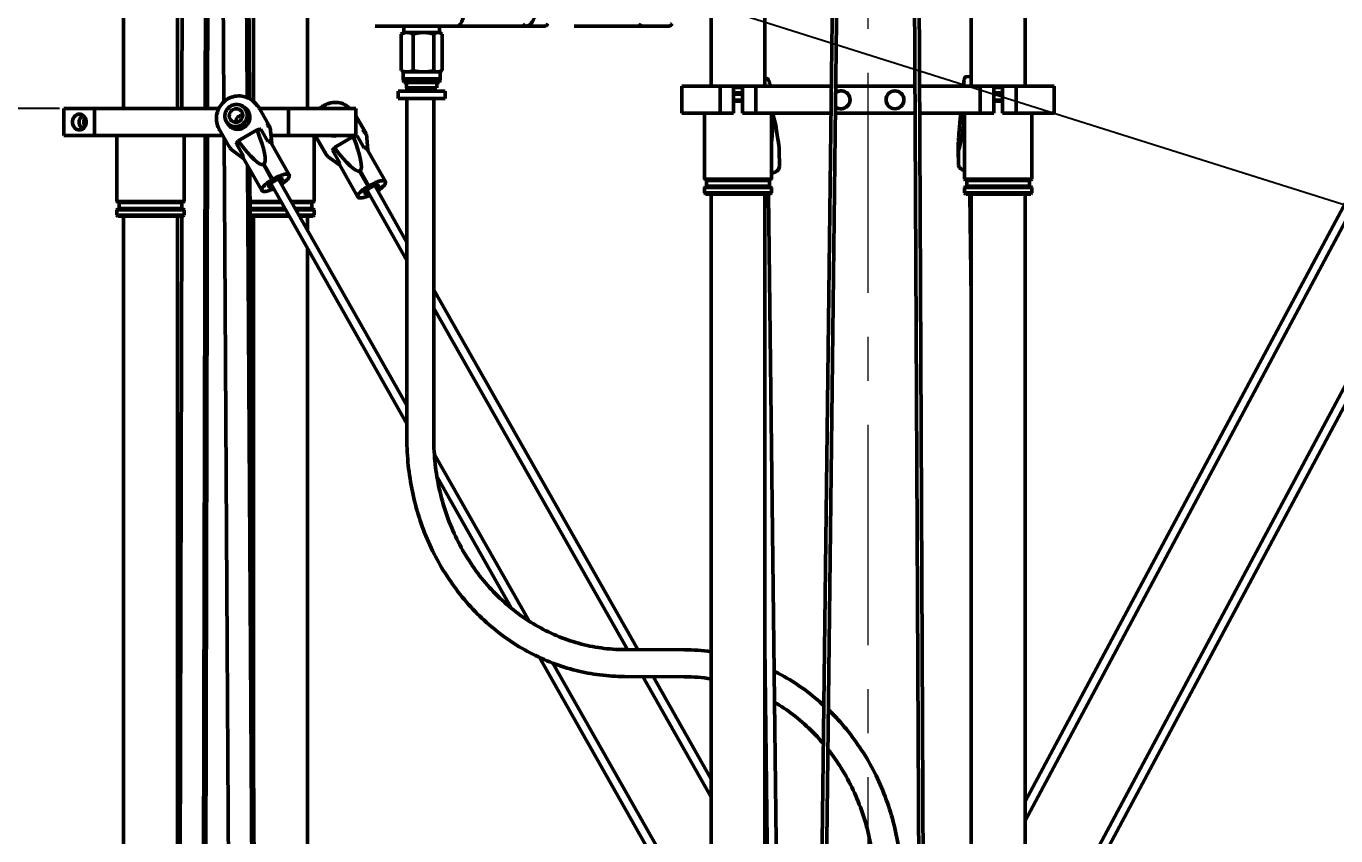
# Model space of a CAD drawing. Header units: inches. Extents: x -2049 to -860, y -317 to 524.
# Drawn here: x -1871.9 to -1677.3, y 283 to 403.3 of the extents above; entities that cross this region are included whole.
import ezdxf

# ---------------------------------------------------------------- set-up
doc = ezdxf.new("R2010")
doc.units = ezdxf.units.IN
doc.header["$LTSCALE"] = 2.574606
doc.header["$MEASUREMENT"] = 0
doc.header["$PDMODE"] = 3
doc.header["$PDSIZE"] = 0.3125
doc.linetypes.add('CENTERX2', pattern=[20.32, 12.7, -2.54, 2.54, -2.54])
doc.layers.get('0').update_dxf_attribs({"linetype": 'CONTINUOUS', "lineweight": 50})
doc.layers.get('Defpoints').update_dxf_attribs({"linetype": 'CONTINUOUS'})
for name, color, linetype, lineweight in [('dim', 7, 'CONTINUOUS', 9), ('from', 7, 'CONTINUOUS', 15), ('中心线', 7, 'CENTERX2', 15)]:
    doc.layers.add(name, color=color, linetype=linetype, lineweight=lineweight)
doc.styles.add('TEXTSTYLE_1', font='gdt', dxfattribs={"width": 0.8})
doc.dimstyles.new('ISO-25', dxfattribs={"dimtxt": 5, "dimasz": 5, "dimexe": 1.25, "dimexo": 0.625, "dimtad": 1, "dimdec": 0, "dimlfac": 1.5, "dimdsep": 46, "dimtxsty": 'TEXTSTYLE_1', "dimcen": 2.5, "dimclrd": 256, "dimclre": 256, "dimclrt": 256, "dimadec": 0, "dimazin": 0, "dimtfac": 1, "dimtdec": 0, "dimtmove": 0, "dimatfit": 3, "dimfxl": 1, "dimlwd": 25, "dimarcsym": 0})
doc.dimstyles.new('ISO-25$0', dxfattribs={"dimtxt": 5, "dimasz": 5, "dimexe": 1.25, "dimexo": 0.625, "dimtad": 1, "dimdec": 0, "dimlfac": 1.5, "dimdsep": 46, "dimtxsty": 'TEXTSTYLE_1', "dimcen": 2.5, "dimclrd": 256, "dimclre": 256, "dimclrt": 256, "dimadec": 0, "dimazin": 0, "dimtfac": 1, "dimtdec": 0, "dimtmove": 0, "dimatfit": 3, "dimfxl": 1, "dimlwd": 25, "dimarcsym": 0})

# ---------------------------------------------------------------- blocks, each defined once
blk = doc.blocks.new('*D12')
at = {"layer": 'Defpoints', "color": 0, "transparency": 16777216}
for p in [(-1935.1, 391.06), (-1866.35, 391.06), (-1861.14, 52.37)]:
    blk.add_point(p, dxfattribs=at)
at = {"layer": 'dim', "lineweight": -2, "transparency": 16777216}
for p, q in [((-1866.98, 391.06), (-1936.35, 391.06)), ((-1861.76, 52.37), (-1936.35, 52.37))]:
    blk.add_line(p, q, dxfattribs=at)
at = {"layer": 'dim', "lineweight": 25, "transparency": 16777216}
blk.add_line((-1935.1, 57.37), (-1935.1, 386.06), dxfattribs=at)
at = {"layer": 'dim', "transparency": 16777216}
for points in [[(-1935.94, 386.06), (-1934.27, 386.06), (-1935.1, 391.06)], [(-1935.94, 57.37), (-1934.27, 57.37), (-1935.1, 52.37)]]:
    blk.add_solid(points, dxfattribs=at)
at = {"layer": 'dim', "transparency": 16777216, "insert": (-1938.23, 215.99), "char_height": 5, "attachment_point": 5, "rotation": 90, "style": 'TEXTSTYLE_1'}
blk.add_mtext('505', dxfattribs=at)
blk = doc.blocks.new('*D13')
at = {"layer": 'Defpoints', "color": 0, "transparency": 16777216}
for p in [(-1952.08, 431.32), (-1819.68, 431.32), (-1861.14, 52.37)]:
    blk.add_point(p, dxfattribs=at)
at = {"layer": 'dim', "lineweight": -2, "transparency": 16777216}
for p, q in [((-1820.31, 431.32), (-1953.33, 431.32)), ((-1861.76, 52.37), (-1953.33, 52.37))]:
    blk.add_line(p, q, dxfattribs=at)
at = {"layer": 'dim', "lineweight": 25, "transparency": 16777216}
blk.add_line((-1952.08, 57.37), (-1952.08, 426.32), dxfattribs=at)
at = {"layer": 'dim', "transparency": 16777216}
for points in [[(-1952.91, 426.32), (-1951.25, 426.32), (-1952.08, 431.32)], [(-1952.91, 57.37), (-1951.25, 57.37), (-1952.08, 52.37)]]:
    blk.add_solid(points, dxfattribs=at)
at = {"layer": 'dim', "transparency": 16777216, "insert": (-1955.2, 239.9), "char_height": 5, "attachment_point": 5, "rotation": 90, "style": 'TEXTSTYLE_1'}
blk.add_mtext('568', dxfattribs=at)
blk = doc.blocks.new('*D14')
at = {"layer": 'Defpoints', "color": 0, "transparency": 16777216}
for p in [(-1963.76, 471.16), (-1863.48, 471.16), (-1861.14, 52.37)]:
    blk.add_point(p, dxfattribs=at)
at = {"layer": 'dim', "lineweight": -2, "transparency": 16777216}
for p, q in [((-1864.1, 471.16), (-1965.01, 471.16)), ((-1861.76, 52.37), (-1965.01, 52.37))]:
    blk.add_line(p, q, dxfattribs=at)
at = {"layer": 'dim', "lineweight": 25, "transparency": 16777216}
blk.add_line((-1963.76, 57.37), (-1963.76, 466.16), dxfattribs=at)
at = {"layer": 'dim', "transparency": 16777216}
for points in [[(-1964.59, 466.16), (-1962.92, 466.16), (-1963.76, 471.16)], [(-1964.59, 57.37), (-1962.92, 57.37), (-1963.76, 52.37)]]:
    blk.add_solid(points, dxfattribs=at)
at = {"layer": 'dim', "transparency": 16777216, "insert": (-1966.88, 258.64), "char_height": 5, "attachment_point": 5, "rotation": 90, "style": 'TEXTSTYLE_1'}
blk.add_mtext('628', dxfattribs=at)
blk = doc.blocks.new('*D15')
at = {"layer": 'Defpoints', "color": 0, "transparency": 16777216}
for p in [(-1976.25, 472.97), (-1812.48, 472.97), (-1861.14, 52.37)]:
    blk.add_point(p, dxfattribs=at)
at = {"layer": 'dim', "lineweight": -2, "transparency": 16777216}
for p, q in [((-1813.11, 472.97), (-1977.5, 472.97)), ((-1861.76, 52.37), (-1977.5, 52.37))]:
    blk.add_line(p, q, dxfattribs=at)
at = {"layer": 'dim', "lineweight": 25, "transparency": 16777216}
blk.add_line((-1976.25, 57.37), (-1976.25, 467.97), dxfattribs=at)
at = {"layer": 'dim', "transparency": 16777216}
for points in [[(-1977.08, 467.97), (-1975.41, 467.97), (-1976.25, 472.97)], [(-1977.08, 57.37), (-1975.41, 57.37), (-1976.25, 52.37)]]:
    blk.add_solid(points, dxfattribs=at)
at = {"layer": 'dim', "transparency": 16777216, "insert": (-1979.37, 260.65), "char_height": 5, "attachment_point": 5, "rotation": 90, "style": 'TEXTSTYLE_1'}
blk.add_mtext('630', dxfattribs=at)

msp = doc.modelspace()

# ---------------------------------------------------------------- linework, layer by layer
at = {"color": 7, "linetype": 'Continuous'}
for p, q in [((-1770.15, 469.82), (-1770.15, 394.37)), ((-1762.15, 469.82), (-1762.15, 394.37)), ((-1731.48, 469.82), (-1731.48, 394.37)), ((-1723.48, 469.82), (-1723.48, 394.37)), ((-1857.47, 464.56), (-1857.47, 391.06)), ((-1849.47, 463.96), (-1849.47, 391.06)), ((-1848.79, 391.06), (-1848.63, 461.18)), ((-1751.48, 461.23), (-1755.43, 131.17)), ((-1754.76, 131.17), (-1750.82, 461.22)), ((-1740.15, 461.18), (-1738.6, 131.17)), ((-1737.94, 131.17), (-1739.48, 461.18)), ((-1845.18, 454.49), (-1845.33, 391.06)), ((-1845, 391.06), (-1844.85, 454.49)), ((-1842.55, 392.04), (-1842.92, 454.49)), ((-1839.46, 454.49), (-1839.09, 392.68)), ((-1838.75, 392.52), (-1839.13, 454.49)), ((-1838.14, 450.22), (-1838.14, 392.07)), ((-1830.14, 447.89), (-1830.14, 391.06)), ((-1819.94, 403.3), (-1794.89, 403.3)), ((-1815.83, 403.3), (-1815.83, 402.37)), ((-1810.5, 403.3), (-1810.5, 402.37)), ((-1790.49, 403.3), (-1776.42, 403.3)), ((-1816.23, 402.13), (-1816.09, 402.22)), ((-1816.23, 402.13), (-1816.23, 396.74)), ((-1815.83, 402.37), (-1816.09, 402.22)), ((-1810.5, 402.37), (-1815.83, 402.37)), ((-1814.42, 402.13), (-1814.42, 396.74)), ((-1811.36, 396.74), (-1811.36, 402.13)), ((-1810.5, 402.37), (-1810.24, 402.22)), ((-1810.1, 402.13), (-1810.24, 402.22)), ((-1810.1, 396.74), (-1810.1, 402.13)), ((-1816.09, 396.65), (-1816.23, 396.74)), ((-1815.83, 396.5), (-1816.09, 396.65)), ((-1815.9, 396.5), (-1815.9, 395.47)), ((-1815.9, 396.5), (-1810.43, 396.5)), ((-1815.8, 394.93), (-1815.9, 395.47)), ((-1810.43, 395.47), (-1815.9, 395.47)), ((-1810.53, 394.93), (-1810.43, 395.47)), ((-1810.5, 396.5), (-1810.24, 396.65)), ((-1810.43, 396.5), (-1810.43, 395.47)), ((-1810.24, 396.65), (-1810.1, 396.74)), ((-1762.15, 395.53), (-1761.92, 395.54)), ((-1732.23, 395.78), (-1731.48, 395.84)), ((-1816.65, 393.64), (-1816.65, 392.57)), ((-1816.65, 393.64), (-1809.67, 393.64)), ((-1810.53, 394.93), (-1815.8, 394.93)), ((-1815.43, 394.93), (-1815.43, 394.13)), ((-1810.9, 394.13), (-1815.43, 394.13)), ((-1815.36, 393.64), (-1815.36, 394.13)), ((-1811.33, 394.13), (-1811.33, 393.64)), ((-1810.9, 394.93), (-1810.9, 394.13)), ((-1809.67, 393.64), (-1809.67, 392.57)), ((-1774.48, 390.37), (-1774.48, 394.37)), ((-1774.48, 394.37), (-1752.28, 394.37)), ((-1768.82, 394.37), (-1768.82, 390.37)), ((-1766.82, 394.37), (-1766.82, 390.37)), ((-1766.82, 394.2), (-1765.48, 394.2)), ((-1765.48, 393.39), (-1766.82, 393.39)), ((-1765.48, 393.3), (-1766.82, 393.3)), ((-1766.82, 393.22), (-1765.48, 393.22)), ((-1765.48, 394.37), (-1765.48, 390.37)), ((-1763.48, 394.37), (-1763.48, 390.37)), ((-1751.61, 394.37), (-1739.84, 394.37)), ((-1739.17, 394.37), (-1719.15, 394.37)), ((-1730.15, 394.37), (-1730.15, 390.37)), ((-1728.15, 394.37), (-1728.15, 390.37)), ((-1728.15, 394.2), (-1726.82, 394.2)), ((-1726.82, 393.39), (-1728.15, 393.39)), ((-1726.82, 393.3), (-1728.15, 393.3)), ((-1728.15, 393.22), (-1726.82, 393.22)), ((-1726.82, 394.37), (-1726.82, 390.37)), ((-1724.82, 394.37), (-1724.82, 390.37)), ((-1719.15, 390.37), (-1719.15, 394.37)), ((-1838.08, 392.03), (-1837.75, 391.7)), ((-1809.67, 392.57), (-1816.65, 392.57)), ((-1815.36, 342.02), (-1815.36, 392.57)), ((-1811.36, 342.02), (-1811.36, 392.57)), ((-1765.48, 392.32), (-1766.82, 392.32)), ((-1766.82, 392.24), (-1765.48, 392.24)), ((-1766.82, 392.15), (-1765.48, 392.15)), ((-1726.82, 392.32), (-1728.15, 392.32)), ((-1728.15, 392.24), (-1726.82, 392.24)), ((-1728.15, 392.15), (-1726.82, 392.15)), ((-1866.35, 391.06), (-1866.35, 387.06)), ((-1866.35, 391.06), (-1861.81, 391.06)), ((-1861.81, 387.06), (-1861.81, 391.06)), ((-1861.81, 391.06), (-1843.31, 391.06)), ((-1841.48, 389.31), (-1841.58, 389.42)), ((-1840.01, 390.76), (-1839.92, 390.65)), ((-1837.27, 391.06), (-1835.67, 388.24)), ((-1837.27, 391.06), (-1822.93, 391.06)), ((-1832.93, 391.06), (-1832.93, 387.06)), ((-1822.93, 391.06), (-1822.93, 387.06)), ((-1822.93, 390), (-1821.38, 387.27)), ((-1774.48, 390.37), (-1766.82, 390.37)), ((-1771.15, 380.57), (-1771.15, 390.37)), ((-1765.48, 390.37), (-1752.33, 390.37)), ((-1761.15, 380.57), (-1761.15, 390.37)), ((-1761.04, 390.37), (-1761.01, 387.8)), ((-1760.96, 390.26), (-1760.53, 388.6)), ((-1739.82, 390.37), (-1751.66, 390.37)), ((-1739.15, 390.37), (-1728.15, 390.37)), ((-1732.6, 388.69), (-1733.04, 390.36)), ((-1732.48, 380.57), (-1732.48, 390.37)), ((-1726.82, 390.37), (-1719.15, 390.37)), ((-1722.48, 380.57), (-1722.48, 390.37)), ((-1841.67, 385.21), (-1843.27, 388.03)), ((-1837.63, 387.9), (-1840.41, 386.25)), ((-1836.01, 386.17), (-1837.06, 388.01)), ((-1835.67, 388.24), (-1836.01, 388.58)), ((-1835.67, 388.23), (-1835.67, 388.24)), ((-1835.67, 388.24), (-1835.67, 388.24)), ((-1835.67, 388.23), (-1835.45, 385.9)), ((-1821.39, 387.27), (-1821.72, 387.61)), ((-1761.01, 387.79), (-1761.12, 386.38)), ((-1761.01, 387.8), (-1761.01, 387.79)), ((-1866.35, 387.06), (-1861.81, 387.06)), ((-1861.81, 387.06), (-1842.72, 387.06)), ((-1858.47, 377.26), (-1858.47, 387.06)), ((-1848.47, 377.26), (-1848.47, 387.06)), ((-1845.34, 387.06), (-1845.94, 131.17)), ((-1845.6, 131.17), (-1845.01, 387.06)), ((-1840.99, 131.17), (-1842.52, 386.71)), ((-1840.69, 385.85), (-1839.65, 384.01)), ((-1835.78, 386.25), (-1835.45, 385.91)), ((-1835.62, 386.08), (-1835.59, 386.04)), ((-1832.84, 381.2), (-1835.59, 386.04)), ((-1835.56, 387.06), (-1822.93, 387.06)), ((-1835.45, 385.9), (-1835.45, 385.91)), ((-1829.14, 377.26), (-1829.14, 387.06)), ((-1827.38, 384.24), (-1828.98, 387.06)), ((-1823.34, 386.93), (-1826.12, 385.28)), ((-1821.73, 385.2), (-1822.77, 387.04)), ((-1821.38, 387.27), (-1821.39, 387.27)), ((-1821.38, 387.26), (-1821.38, 387.27)), ((-1821.38, 387.26), (-1821.16, 384.93)), ((-1841.66, 385.2), (-1841.67, 385.21)), ((-1841.33, 384.87), (-1841.66, 385.2)), ((-1841.33, 384.87), (-1841.33, 384.87)), ((-1839.6, 383.62), (-1841.33, 384.87)), ((-1839.67, 383.72), (-1839.8, 383.86)), ((-1836.92, 378.88), (-1839.67, 383.73)), ((-1827.38, 384.23), (-1827.38, 384.24)), ((-1827.04, 383.9), (-1827.38, 384.23)), ((-1827.04, 383.9), (-1827.04, 383.9)), ((-1825.32, 382.65), (-1827.04, 383.9)), ((-1826.4, 384.88), (-1825.36, 383.04)), ((-1821.5, 385.28), (-1821.16, 384.94)), ((-1821.33, 385.11), (-1821.3, 385.07)), ((-1818.55, 380.23), (-1821.3, 385.07)), ((-1821.16, 384.93), (-1821.16, 384.94)), ((-1759.99, 382.47), (-1760.02, 384.93)), ((-1733.4, 382.78), (-1733.43, 385.23)), ((-1733.39, 382.65), (-1733.42, 384.97)), ((-1733.4, 384.91), (-1733.42, 384.97)), ((-1733.4, 384.91), (-1733.37, 382.6)), ((-1839.03, 382.6), (-1837.53, 131.17)), ((-1837.19, 131.17), (-1838.69, 382.01)), ((-1836.6, 382.82), (-1836.69, 382.76)), ((-1835.41, 380.5), (-1836.69, 382.76)), ((-1836.6, 382.82), (-1835.31, 380.56)), ((-1825.38, 382.75), (-1825.51, 382.89)), ((-1822.63, 377.91), (-1825.38, 382.76)), ((-1822.31, 381.85), (-1822.4, 381.79)), ((-1821.12, 379.53), (-1822.4, 381.79)), ((-1822.31, 381.85), (-1821.03, 379.59)), ((-1733.39, 382.65), (-1733.4, 382.78)), ((-1733.39, 382.65), (-1733.37, 382.6)), ((-1719.63, 268.21), (-1658.7, 382.09)), ((-1815.36, 344.25), (-1835.59, 379.94)), ((-1835.41, 380.5), (-1835.31, 380.56)), ((-1815.36, 346.96), (-1834.43, 380.59)), ((-1821.12, 379.53), (-1821.03, 379.59)), ((-1815.36, 371.19), (-1820.14, 379.62)), ((-1771.06, 380.49), (-1771.15, 380.57)), ((-1761.15, 380.57), (-1771.15, 380.57)), ((-1761.23, 380.49), (-1771.06, 380.49)), ((-1770.81, 380.4), (-1770.89, 380.49)), ((-1770.81, 379.52), (-1770.81, 380.4)), ((-1770.81, 380.4), (-1761.49, 380.4)), ((-1761.49, 380.4), (-1761.4, 380.49)), ((-1761.49, 379.52), (-1761.49, 380.4)), ((-1761.23, 380.49), (-1761.15, 380.57)), ((-1732.4, 380.49), (-1732.48, 380.57)), ((-1722.48, 380.57), (-1732.48, 380.57)), ((-1722.57, 380.49), (-1732.4, 380.49)), ((-1732.14, 380.4), (-1732.23, 380.49)), ((-1732.14, 379.52), (-1732.14, 380.4)), ((-1732.14, 380.4), (-1722.82, 380.4)), ((-1723.48, 288.1), (-1673.55, 381.44)), ((-1723.48, 285.27), (-1672.37, 380.81)), ((-1722.82, 380.4), (-1722.74, 380.49)), ((-1722.82, 379.52), (-1722.82, 380.4)), ((-1722.57, 380.49), (-1722.48, 380.57)), ((-1718.44, 267.6), (-1657.53, 381.46)), ((-1815.36, 368.48), (-1821.3, 378.97)), ((-1771.06, 379.43), (-1771.15, 379.35)), ((-1771.15, 378.54), (-1771.15, 379.35)), ((-1771.15, 379.35), (-1761.15, 379.35)), ((-1770.98, 378.37), (-1771.15, 378.54)), ((-1761.15, 378.54), (-1771.15, 378.54)), ((-1771.06, 379.43), (-1761.23, 379.43)), ((-1761.32, 378.37), (-1770.98, 378.37)), ((-1770.81, 379.52), (-1770.89, 379.43)), ((-1761.49, 379.52), (-1770.81, 379.52)), ((-1770.15, 378.37), (-1770.15, 131.17)), ((-1762.15, 378.37), (-1762.15, 131.17)), ((-1760.27, 266.49), (-1761.62, 378.37)), ((-1761.49, 379.52), (-1761.4, 379.43)), ((-1761.32, 378.37), (-1761.15, 378.54)), ((-1761.23, 379.43), (-1761.15, 379.35)), ((-1761.15, 378.54), (-1761.15, 379.35)), ((-1732.4, 379.43), (-1732.48, 379.35)), ((-1732.48, 378.54), (-1732.48, 379.35)), ((-1732.48, 379.35), (-1722.48, 379.35)), ((-1732.31, 378.37), (-1732.48, 378.54)), ((-1722.48, 378.54), (-1732.48, 378.54)), ((-1732.4, 379.43), (-1722.57, 379.43)), ((-1722.65, 378.37), (-1732.31, 378.37)), ((-1732.14, 379.52), (-1732.23, 379.43)), ((-1722.82, 379.52), (-1732.14, 379.52)), ((-1731.48, 362.73), (-1731.67, 378.37)), ((-1731.48, 378.37), (-1731.48, 131.17)), ((-1723.48, 378.37), (-1723.48, 131.17)), ((-1722.82, 379.52), (-1722.74, 379.43)), ((-1722.65, 378.37), (-1722.48, 378.54)), ((-1722.57, 379.43), (-1722.48, 379.35)), ((-1722.48, 378.54), (-1722.48, 379.35)), ((-1858.39, 377.18), (-1858.47, 377.26)), ((-1848.47, 377.26), (-1858.47, 377.26)), ((-1858.39, 376.12), (-1858.47, 376.04)), ((-1858.47, 375.23), (-1858.47, 376.04)), ((-1858.47, 376.04), (-1848.47, 376.04)), ((-1848.56, 377.18), (-1858.39, 377.18)), ((-1858.39, 376.12), (-1848.56, 376.12)), ((-1858.14, 377.09), (-1858.22, 377.18)), ((-1858.14, 376.21), (-1858.22, 376.12)), ((-1858.14, 376.21), (-1858.14, 377.09)), ((-1858.14, 377.09), (-1848.81, 377.09)), ((-1848.81, 376.21), (-1858.14, 376.21)), ((-1848.81, 377.09), (-1848.73, 377.18)), ((-1848.81, 376.21), (-1848.81, 377.09)), ((-1848.81, 376.21), (-1848.73, 376.12)), ((-1848.56, 377.18), (-1848.47, 377.26)), ((-1848.56, 376.12), (-1848.47, 376.04)), ((-1848.47, 375.23), (-1848.47, 376.04)), ((-1834.07, 377.26), (-1838.66, 377.26)), ((-1834.03, 377.18), (-1838.66, 377.18)), ((-1838.66, 377.09), (-1833.98, 377.09)), ((-1833.47, 376.21), (-1838.66, 376.21)), ((-1838.66, 376.12), (-1833.43, 376.12)), ((-1838.66, 376.04), (-1833.38, 376.04)), ((-1829.14, 377.26), (-1832.54, 377.26)), ((-1829.23, 377.18), (-1832.49, 377.18)), ((-1832.44, 377.09), (-1829.48, 377.09)), ((-1829.48, 376.21), (-1831.94, 376.21)), ((-1831.89, 376.12), (-1829.23, 376.12)), ((-1831.84, 376.04), (-1829.14, 376.04)), ((-1829.48, 377.09), (-1829.4, 377.18)), ((-1829.48, 376.21), (-1829.48, 377.09)), ((-1829.48, 376.21), (-1829.4, 376.12)), ((-1829.23, 377.18), (-1829.14, 377.26)), ((-1829.23, 376.12), (-1829.14, 376.04)), ((-1829.14, 375.23), (-1829.14, 376.04)), ((-1858.3, 375.06), (-1858.47, 375.23)), ((-1848.47, 375.23), (-1858.47, 375.23)), ((-1848.64, 375.06), (-1858.3, 375.06)), ((-1857.47, 375.06), (-1857.47, 131.17)), ((-1849.47, 375.06), (-1849.47, 131.17)), ((-1849.4, 131.17), (-1848.83, 375.06)), ((-1848.64, 375.06), (-1848.47, 375.23)), ((-1832.92, 375.23), (-1838.65, 375.23)), ((-1832.83, 375.06), (-1838.65, 375.06)), ((-1838.14, 375.06), (-1838.14, 289.9)), ((-1829.14, 375.23), (-1831.39, 375.23)), ((-1829.31, 375.06), (-1831.29, 375.06)), ((-1830.14, 375.06), (-1830.14, 373.03)), ((-1829.31, 375.06), (-1829.14, 375.23)), ((-1830.14, 370.33), (-1830.14, 131.17)), ((-1781.05, 310.68), (-1811.36, 364.13)), ((-1782.59, 310.69), (-1811.36, 361.43)), ((-1797.24, 315.01), (-1811.23, 339.68)), ((-1799.84, 316.89), (-1810.82, 336.25)), ((-1771.89, 267.59), (-1795.71, 309.6)), ((-1774.12, 310.66), (-1783.03, 310.69)), ((-1783.03, 310.69), (-1783.03, 310.69)), ((-1761.61, 266.47), (-1762.15, 311.36)), ((-1770.73, 268.25), (-1793.65, 308.68)), ((-1774.14, 306.66), (-1783.04, 306.69)), ((-1770.15, 288.75), (-1780.31, 306.68)), ((-1770.15, 291.45), (-1778.78, 306.67)), ((-1774.14, 306.66), (-1774.14, 306.66))]:
    msp.add_line(p, q, dxfattribs=at)
msp.add_circle((-1742.82, 392.37), 1.33, dxfattribs=at)
for centre, radius, start, end in [((-1750.82, 392.37), 1.33, 230.9061, 127.5472), ((-1840.31, 389.81), 1.62, 53.623, 60.6364), ((-1839.92, 389.56), 3.04, 38.445, 44.5677), ((-1839.92, 389.56), 3.05, 31.6516, 38.4423), ((-1840.3, 389.83), 1.6, 53.0092, 53.6066), ((-1840.32, 389.81), 1.63, 45.1626, 52.9861), ((-1840.33, 389.79), 1.65, 44.5272, 45.1805), ((-1840.29, 389.86), 1.57, 43.9023, 44.5687), ((-1839.93, 389.55), 3.06, 29.5524, 31.655), ((-1762.01, 387.66), 2.8, 67.9881, 69.7004), ((-1732, 388.92), 1.77, 124.7858, 125.7023), ((-1840.64, 389.52), 3.02, 207.9287, 209.5509), ((-1840.55, 389.59), 1.61, 206.6604, 209.5472), ((-1840.52, 389.6), 1.64, 209.6149, 223.9103), ((-1840.51, 389.61), 1.65, 223.8819, 224.5272), ((-1840.58, 389.57), 1.58, 224.5692, 225.2364), ((-1839.46, 389.06), 1.34, 180.0002, 181.2646), ((-1839.46, 389.06), 1.34, 181.2644, 181.7031), ((-1731.54, 391.33), 2.84, 248.032, 250.5633), ((-1774.23, 280.83), 29.83, 82.129, 89.7924), ((-1774.23, 280.82), 25.84, 80.898, 89.7894), ((-1774.72, 279.41), 27.34, 62.3435, 62.5638)]:
    msp.add_arc(centre, radius, start, end, dxfattribs=at)
for centre, major_axis, ratio, start_param, end_param in [((-1845.18, 398.2), (-8.53, 15.42), 0.132652, -3.113635, -2.372841), ((-1762.56, 401.07), (-2.54, 16.17), 0.007542, -3.089466, -2.45349), ((-1845.18, 398.2), (-8.53, 15.42), 0.132652, -3.901805, -3.161011), ((-1830.89, 397.23), (-8.53, 15.42), 0.132652, -3.113635, -2.372841), ((-1830.89, 397.23), (-8.53, 15.42), 0.132652, -3.901805, -3.161011)]:
    msp.add_ellipse(centre, major_axis=major_axis, ratio=ratio, start_param=start_param, end_param=end_param, dxfattribs=at)
for points, start_tangent, end_tangent in [([(-1807.94, 403.3), (-1807.63, 403.4), (-1807.35, 403.68), (-1807.13, 404.13), (-1806.98, 404.68), (-1806.94, 405.3)], (1, 0), (0, 1)), ([(-1796.04, 406.64), (-1796.06, 406.06), (-1796.14, 405.49), (-1796.26, 404.97), (-1796.43, 404.49), (-1796.63, 404.08), (-1796.87, 403.75), (-1797.13, 403.5), (-1797.41, 403.35), (-1797.7, 403.3)], (0, -1), (-1, 0)), ([(-1820.09, 403.33), (-1819.94, 403.3)], (0.955649, -0.294507), (1, 0)), ([(-1797.77, 403.67), (-1798.04, 403.4), (-1798.35, 403.3)], (-0.573713, -0.819057), (-1, 0)), ([(-1794.42, 403.69), (-1794.56, 403.48), (-1794.72, 403.35), (-1794.89, 403.3)], (-0.447214, -0.894427), (-1, 0)), ([(-1781.04, 403.3), (-1780.87, 403.35), (-1780.7, 403.48), (-1780.57, 403.69)], (1, 0), (0.447214, 0.894427)), ([(-1775.95, 403.69), (-1776.09, 403.48), (-1776.25, 403.35), (-1776.42, 403.3)], (-0.447214, -0.894427), (-1, 0)), ([(-1815.32, 402.37), (-1815.54, 402.35), (-1815.77, 402.31), (-1816, 402.23), (-1816.23, 402.13)], (-1, 0), (-0.897301, -0.441419)), ([(-1814.42, 402.13), (-1814.65, 402.23), (-1814.88, 402.31), (-1815.1, 402.35), (-1815.32, 402.37)], (-0.897301, 0.441419), (-1, 0)), ([(-1812.89, 402.37), (-1813.26, 402.35), (-1813.64, 402.31), (-1814.03, 402.23), (-1814.42, 402.13)], (-1, 0), (-0.96037, -0.278727)), ([(-1811.36, 402.13), (-1811.75, 402.23), (-1812.13, 402.31), (-1812.52, 402.35), (-1812.89, 402.37)], (-0.96037, 0.278727), (-1, 0)), ([(-1810.73, 402.37), (-1810.88, 402.35), (-1811.04, 402.31), (-1811.2, 402.23), (-1811.36, 402.13)], (-1, 0), (-0.816223, -0.577736)), ([(-1810.58, 402.35), (-1810.73, 402.37)], (-0.981201, 0.192988), (-1, 0)), ([(-1810.42, 402.31), (-1810.58, 402.35)], (-0.932677, 0.360713), (-0.981201, 0.192988)), ([(-1810.24, 402.22), (-1810.26, 402.23), (-1810.42, 402.31)], (-0.865782, 0.500422), (-0.932677, 0.360713)), ([(-1816.23, 396.74), (-1816, 396.64), (-1815.77, 396.56)], (0.897301, -0.441419), (0.965711, -0.259621)), ([(-1815.77, 396.56), (-1815.54, 396.52), (-1815.32, 396.5)], (0.965711, -0.259621), (1, 0)), ([(-1815.32, 396.5), (-1815.1, 396.52), (-1814.88, 396.56), (-1814.65, 396.64), (-1814.42, 396.74)], (1, 0), (0.897301, 0.441419)), ([(-1814.42, 396.74), (-1814.03, 396.64), (-1813.64, 396.56), (-1813.26, 396.52), (-1812.89, 396.5)], (0.96037, -0.278727), (1, 0)), ([(-1812.89, 396.5), (-1812.52, 396.52), (-1812.13, 396.56), (-1811.75, 396.64), (-1811.36, 396.74)], (1, 0), (0.96037, 0.278727)), ([(-1811.36, 396.74), (-1811.2, 396.64), (-1811.04, 396.56), (-1810.88, 396.52), (-1810.73, 396.5)], (0.816223, -0.577736), (1, 0)), ([(-1810.73, 396.5), (-1810.58, 396.52)], (1, 0), (0.981201, 0.192988)), ([(-1810.58, 396.52), (-1810.42, 396.56)], (0.981201, 0.192988), (0.932677, 0.360713)), ([(-1810.42, 396.56), (-1810.26, 396.64), (-1810.24, 396.65)], (0.932677, 0.360713), (0.865782, 0.500422)), ([(-1761.92, 395.54), (-1761.73, 395.48), (-1761.64, 395.36), (-1761.56, 395.19), (-1761.54, 395.12)], (0.996923, 0.078392), (0.301356, -0.953512)), ([(-1761.54, 395.12), (-1761.49, 394.94), (-1761.41, 394.58), (-1761.37, 394.37)], (0.301356, -0.953512), (0.175, -0.984568)), ([(-1732.59, 394.37), (-1732.59, 394.57), (-1732.57, 394.95), (-1732.55, 395.24), (-1732.51, 395.44), (-1732.47, 395.59), (-1732.39, 395.71), (-1732.23, 395.78)], (0.006268, 0.99998), (0.996923, 0.078392)), ([(-1843.31, 388.11), (-1843.62, 388.99), (-1843.64, 390.02), (-1843.34, 391.02), (-1842.74, 391.89), (-1841.9, 392.54), (-1840.92, 392.89), (-1839.88, 392.92), (-1838.9, 392.63), (-1838.08, 392.03)], (-0.468393, 0.88352), (0.701767, -0.712406)), ([(-1839.39, 391.04), (-1839.6, 391.28), (-1839.86, 391.47), (-1840.15, 391.6), (-1840.46, 391.67), (-1840.78, 391.69), (-1841.1, 391.63), (-1841.41, 391.52), (-1841.69, 391.35), (-1841.94, 391.13), (-1842.14, 390.87), (-1842.29, 390.58), (-1842.38, 390.26), (-1842.41, 389.93), (-1842.37, 389.61), (-1842.27, 389.3), (-1842.11, 389.03)], (-0.584492, 0.8114), (0.584492, -0.8114)), ([(-1828.28, 391.08), (-1827.61, 391.56), (-1826.63, 391.92), (-1825.59, 391.95), (-1824.62, 391.66), (-1823.8, 391.06)], (0.736302, 0.676653), (0.701767, -0.712406)), ([(-1864.04, 387.9), (-1864.36, 387.95), (-1864.64, 388.12), (-1864.86, 388.38), (-1865, 388.7), (-1865.05, 389.06), (-1865.01, 389.42), (-1864.87, 389.74), (-1864.64, 390), (-1864.36, 390.17), (-1864.04, 390.23)], (-1, 0), (1, 0)), ([(-1863.55, 390.07), (-1863.64, 390), (-1863.86, 389.75), (-1864, 389.43), (-1864.06, 389.07), (-1864.01, 388.71), (-1863.87, 388.38), (-1863.64, 388.12), (-1863.55, 388.05)], (-0.830836, -0.556518), (0.830664, -0.556774)), ([(-1864.04, 390.23), (-1863.73, 390.17), (-1863.45, 390), (-1863.23, 389.75), (-1863.08, 389.43), (-1863.03, 389.07), (-1863.08, 388.71), (-1863.22, 388.38), (-1863.44, 388.12), (-1863.73, 387.95), (-1864.04, 387.9)], (1, 0), (-1, 0)), ([(-1863.39, 389.06), (-1863.34, 389.43), (-1863.22, 389.71)], (0, 1), (0.504165, 0.863607)), ([(-1842.11, 389.03), (-1841.9, 388.79), (-1841.64, 388.6), (-1841.35, 388.46), (-1841.04, 388.39), (-1840.72, 388.38), (-1840.4, 388.43), (-1840.09, 388.54), (-1839.81, 388.71), (-1839.56, 388.93), (-1839.36, 389.2), (-1839.21, 389.49), (-1839.12, 389.8), (-1839.09, 390.13), (-1839.13, 390.45), (-1839.23, 390.76), (-1839.39, 391.04)], (0.584492, -0.8114), (-0.584492, 0.8114)), ([(-1841.58, 389.42), (-1841.69, 389.62), (-1841.75, 389.83), (-1841.76, 390.06), (-1841.72, 390.28), (-1841.63, 390.49), (-1841.5, 390.68), (-1841.33, 390.83), (-1841.13, 390.95), (-1840.92, 391.02), (-1840.69, 391.04), (-1840.47, 391.02), (-1840.26, 390.94), (-1840.07, 390.81), (-1840.01, 390.76)], (-0.584492, 0.8114), (0.702127, -0.712052)), ([(-1839.92, 390.65), (-1839.81, 390.45), (-1839.75, 390.23), (-1839.74, 390.01), (-1839.78, 389.79), (-1839.87, 389.58), (-1840, 389.39), (-1840.17, 389.23), (-1840.37, 389.12), (-1840.58, 389.04), (-1840.8, 389.02), (-1841.03, 389.05), (-1841.24, 389.13), (-1841.43, 389.25), (-1841.48, 389.31)], (0.584492, -0.8114), (-0.702127, 0.712052)), ([(-1839.74, 390.07), (-1839.95, 390.05), (-1840.17, 389.98), (-1840.37, 389.87), (-1840.54, 389.71), (-1840.67, 389.53), (-1840.76, 389.32), (-1840.8, 389.09), (-1840.8, 389.02)], (-0.999986, 0.005262), (-0.005141, -0.999987)), ([(-1839.6, 388.24), (-1839.12, 388.66), (-1838.8, 389.21), (-1838.7, 389.84), (-1838.83, 390.45), (-1839.16, 390.95)], (0.859088, 0.511829), (-0.693434, 0.720521)), ([(-1733.04, 390.36), (-1733.09, 389.83), (-1733.13, 389.35), (-1733.18, 388.91), (-1733.22, 388.5), (-1733.25, 388.12), (-1733.28, 387.77), (-1733.31, 387.44), (-1733.33, 387.14), (-1733.35, 386.87), (-1733.37, 386.61), (-1733.39, 386.37), (-1733.4, 386.15), (-1733.41, 385.95), (-1733.42, 385.76), (-1733.43, 385.59), (-1733.43, 385.43), (-1733.43, 385.29), (-1733.43, 385.23)], (-0.100997, -0.994887), (0.011852, -0.99993)), ([(-1863.22, 388.41), (-1863.34, 388.7), (-1863.39, 389.06)], (-0.504706, 0.863291), (0, 1)), ([(-1841.69, 388.45), (-1841.25, 388.14), (-1840.71, 387.99), (-1840.14, 388.02), (-1839.6, 388.24)], (0.710015, -0.704186), (0.859088, 0.511829)), ([(-1837.63, 387.9), (-1837.42, 387.96), (-1837.23, 387.99), (-1837.06, 388.01)], (0.959178, 0.282804), (0.998441, 0.055823)), ([(-1836.01, 388.58), (-1836.05, 388.59), (-1836.14, 388.58), (-1836.24, 388.55)], (-0.701767, 0.712406), (-0.94302, -0.332735)), ([(-1821.72, 387.61), (-1821.76, 387.62), (-1821.85, 387.61), (-1821.95, 387.58)], (-0.701767, 0.712406), (-0.94302, -0.332735)), ([(-1761.01, 387.79), (-1761.02, 387.75), (-1761.09, 387.69), (-1761.15, 387.67)], (-0.087663, -0.99615), (-0.98013, -0.198354)), ([(-1761.01, 388.33), (-1760.91, 388.38), (-1760.71, 388.48), (-1760.53, 388.6)], (0.929201, 0.369575), (0.811568, 0.584258)), ([(-1732.6, 388.69), (-1732.67, 388.25), (-1732.74, 387.84), (-1732.8, 387.48), (-1732.86, 387.14), (-1732.92, 386.84), (-1732.97, 386.56), (-1733.01, 386.31), (-1733.06, 386.09), (-1733.1, 385.88), (-1733.14, 385.7), (-1733.17, 385.54), (-1733.2, 385.39), (-1733.24, 385.27), (-1733.26, 385.16), (-1733.29, 385.07), (-1733.32, 384.99), (-1733.34, 384.94), (-1733.36, 384.9), (-1733.39, 384.89), (-1733.4, 384.91)], (-0.159022, -0.987275), (-0.409093, 0.912493)), ([(-1841.67, 385.21), (-1841.66, 385.24), (-1841.62, 385.31), (-1841.55, 385.38)], (-0.499385, 0.86638), (0.742657, 0.669672)), ([(-1840.69, 385.85), (-1840.62, 385.97), (-1840.53, 386.1), (-1840.41, 386.25)], (0.408712, 0.912663), (0.680686, 0.732575)), ([(-1835.78, 386.25), (-1835.83, 386.26), (-1835.91, 386.23), (-1836.02, 386.18)], (-0.701767, 0.712406), (-0.859088, -0.511829)), ([(-1836.02, 386.18), (-1835.85, 386.17), (-1835.71, 386.14), (-1835.62, 386.08)], (0.998441, 0.055823), (0.701767, -0.712406)), ([(-1835.48, 385.85), (-1835.46, 385.88), (-1835.45, 385.9)], (0.692534, 0.721385), (-0.03414, 0.999417)), ([(-1826.57, 387.04), (-1826.42, 387.02), (-1825.85, 387.05), (-1825.83, 387.06)], (0.980428, -0.19688), (0.972887, 0.23128)), ([(-1823.34, 386.93), (-1823.13, 386.99), (-1822.94, 387.02)], (0.959178, 0.282804), (0.988385, 0.151972)), ([(-1822.94, 387.02), (-1822.77, 387.04)], (0.988385, 0.151972), (0.998441, 0.055823)), ([(-1761.11, 386.38), (-1761.13, 386.34), (-1761.15, 386.32)], (-0.127418, -0.991849), (-0.740365, -0.672206)), ([(-1839.65, 384.02), (-1839.75, 383.95), (-1839.8, 383.89), (-1839.8, 383.86)], (-0.859088, -0.511829), (0.701767, -0.712406)), ([(-1839.67, 383.73), (-1839.69, 383.77), (-1839.69, 383.88), (-1839.65, 384.02)], (-0.491563, 0.870842), (0.408712, 0.912663)), ([(-1827.38, 384.24), (-1827.38, 384.27), (-1827.34, 384.34), (-1827.26, 384.41)], (-0.499385, 0.86638), (0.742657, 0.669672)), ([(-1826.4, 384.88), (-1826.34, 385), (-1826.24, 385.13), (-1826.12, 385.28)], (0.408712, 0.912663), (0.680686, 0.732575)), ([(-1821.5, 385.28), (-1821.54, 385.29), (-1821.62, 385.26), (-1821.73, 385.21)], (-0.701767, 0.712406), (-0.859088, -0.511829)), ([(-1821.73, 385.21), (-1821.56, 385.2), (-1821.42, 385.17), (-1821.33, 385.11)], (0.998441, 0.055823), (0.701767, -0.712406)), ([(-1821.19, 384.88), (-1821.17, 384.91), (-1821.16, 384.93)], (0.692534, 0.721385), (-0.03414, 0.999417)), ([(-1733.43, 385.23), (-1733.43, 385.16), (-1733.43, 385.05), (-1733.42, 384.97)], (0.011852, -0.99993), (0.162806, -0.986658)), ([(-1825.36, 383.04), (-1825.46, 382.98), (-1825.51, 382.92), (-1825.51, 382.89)], (-0.859088, -0.511829), (0.701767, -0.712406)), ([(-1825.38, 382.76), (-1825.4, 382.8), (-1825.4, 382.91), (-1825.36, 383.04)], (-0.491563, 0.870842), (0.408712, 0.912663)), ([(-1760, 382.47), (-1760.07, 382.15), (-1760.47, 381.73), (-1761.15, 381.41)], (-0.013099, -0.999914), (-0.95411, -0.299457)), ([(-1732.49, 381.83), (-1733.06, 382.15), (-1733.37, 382.6)], (-0.934098, 0.357016), (-0.293956, 0.955819)), ([(-1835.41, 380.5), (-1836.13, 380), (-1836.66, 379.51), (-1836.93, 379.11), (-1836.91, 378.89)], (-0.855609, -0.517623), (0.381339, -0.924435)), ([(-1835.87, 379.48), (-1835.9, 379.52), (-1835.8, 379.72), (-1835.53, 380), (-1835.12, 380.28)], (-0.605021, 0.796209), (0.859088, 0.511829)), ([(-1832.85, 381.2), (-1832.87, 381.23), (-1833.19, 381.33), (-1833.76, 381.24), (-1834.51, 380.97), (-1835.31, 380.56)], (-0.388117, 0.92161), (-0.862516, -0.50603)), ([(-1835.12, 380.28), (-1834.66, 380.51), (-1834.25, 380.65), (-1833.97, 380.67), (-1833.89, 380.6)], (0.859088, 0.511829), (0.605021, -0.796209)), ([(-1833.89, 380.6), (-1833.87, 380.56), (-1833.96, 380.36), (-1834.17, 380.14)], (0.605021, -0.796209), (-0.751726, -0.659475)), ([(-1833.99, 379.81), (-1833.67, 380.05), (-1833.12, 380.54), (-1832.84, 380.95), (-1832.85, 381.2)], (0.826652, 0.562713), (-0.388117, 0.92161)), ([(-1818.56, 380.23), (-1818.58, 380.26), (-1818.9, 380.36), (-1819.48, 380.27), (-1820.22, 380), (-1821.03, 379.59)], (-0.388117, 0.92161), (-0.862516, -0.50603)), ([(-1820.83, 379.31), (-1820.37, 379.54), (-1819.96, 379.68), (-1819.68, 379.7), (-1819.6, 379.63)], (0.859088, 0.511829), (0.606703, -0.794928)), ([(-1819.6, 379.63), (-1819.58, 379.59), (-1819.67, 379.39), (-1819.88, 379.17)], (0.606703, -0.794928), (-0.752716, -0.658345)), ([(-1819.7, 378.84), (-1819.38, 379.08), (-1818.83, 379.57), (-1818.55, 379.98), (-1818.56, 380.23)], (0.826652, 0.562713), (-0.388117, 0.92161)), ([(-1836.91, 378.89), (-1836.88, 378.84), (-1836.54, 378.75), (-1835.96, 378.85), (-1835.21, 379.13), (-1835.15, 379.16)], (0.381339, -0.924435), (0.9091, 0.416577)), ([(-1835.33, 379.48), (-1835.51, 379.43), (-1835.79, 379.41), (-1835.87, 379.48)], (-0.952531, -0.30444), (-0.605021, 0.796209)), ([(-1821.12, 379.53), (-1821.85, 379.03), (-1822.38, 378.54), (-1822.64, 378.14), (-1822.62, 377.92)], (-0.855609, -0.517623), (0.381339, -0.924435)), ([(-1822.62, 377.92), (-1822.6, 377.87), (-1822.26, 377.78), (-1821.67, 377.88), (-1820.92, 378.16), (-1820.86, 378.19)], (0.381339, -0.924435), (0.9091, 0.416577)), ([(-1821.59, 378.51), (-1821.61, 378.55), (-1821.52, 378.75), (-1821.24, 379.02), (-1820.83, 379.31)], (-0.606703, 0.794928), (0.859088, 0.511829)), ([(-1821.04, 378.51), (-1821.22, 378.46), (-1821.5, 378.44), (-1821.59, 378.51)], (-0.952523, -0.304468), (-0.606703, 0.794928)), ([(-1815.36, 342.02), (-1815.15, 338.06), (-1814.54, 334.16), (-1813.54, 330.35), (-1812.15, 326.69), (-1810.39, 323.22), (-1808.29, 320), (-1805.87, 317.04), (-1803.17, 314.41), (-1800.21, 312.12), (-1797.04, 310.21), (-1793.7, 308.69), (-1790.22, 307.59), (-1786.66, 306.92), (-1783.04, 306.69)], (0, -1), (0.999994, -0.003529)), ([(-1811.36, 342.02), (-1811.15, 338.26), (-1810.54, 334.56), (-1809.53, 330.96), (-1808.13, 327.52), (-1806.37, 324.29), (-1804.26, 321.31), (-1801.85, 318.64), (-1799.16, 316.3), (-1796.23, 314.33), (-1793.11, 312.77), (-1789.84, 311.63), (-1786.46, 310.93), (-1783.03, 310.69)], (0, -1), (0.999994, -0.003529)), ([(-1753.36, 302.36), (-1754, 302.94), (-1756.95, 305.23), (-1760.12, 307.14), (-1760.75, 307.46)], (-0.737114, 0.675769), (-0.895203, 0.445659)), ([(-1753.42, 296.66), (-1755.31, 298.71), (-1758, 301.05), (-1760.71, 302.88)], (-0.644915, 0.764254), (-0.858756, 0.512384)), ([(-1741.81, 275.33), (-1742.01, 279.28), (-1742.62, 283.19), (-1743.63, 287), (-1745.02, 290.66), (-1746.77, 294.12), (-1748.88, 297.35), (-1751.29, 300.3), (-1752.69, 301.73)], (0, 1), (-0.718191, 0.695846)), ([(-1745.81, 275.33), (-1746.01, 279.08), (-1746.63, 282.79), (-1747.64, 286.39), (-1749.04, 289.83), (-1750.8, 293.06), (-1752.78, 295.88)], (0, 1), (-0.619337, 0.785125))]:
    msp.add_spline(points, degree=3, dxfattribs=dict(at, start_tangent=start_tangent, end_tangent=end_tangent))
at = {"layer": '中心线'}
msp.add_line((-1746.82, 49.78), (-1746.82, 475.09), dxfattribs=at)

# ---------------------------------------------------------------- dimensions: what is measured, and where the dimension line sits
at = {"layer": 'dim'}
for base, p2, text, picture, middle in [((-1976.25, 472.97), (-1812.48, 472.97), '630', '*D15', (-1976.25, 260.65)), ((-1963.76, 471.16), (-1863.48, 471.16), '628', '*D14', (-1963.76, 258.64)), ((-1952.08, 431.32), (-1819.68, 431.32), '568', '*D13', (-1952.08, 239.9)), ((-1935.1, 391.06), (-1866.35, 391.06), '505', '*D12', (-1935.1, 215.99))]:
    dim = msp.add_linear_dim(base=base, p1=(-1861.14, 52.37), p2=p2, angle=90, text=text, dimstyle='ISO-25$0', dxfattribs=at)
    dim.commit()
    dim.dimension.update_dxf_attribs({"geometry": picture, "text_midpoint": middle, "dimtype": 160})

# ---------------------------------------------------------------- leaders
at = {"layer": 'from', "color": 4}
msp.add_leader([(-1801.24, 416.27), (-1596.82, 351.84)], dimstyle='ISO-25', override={"dimasz": 1.5, "dimldrblk": 'Dot'}, dxfattribs=at)

doc.saveas('drawing.dxf')
